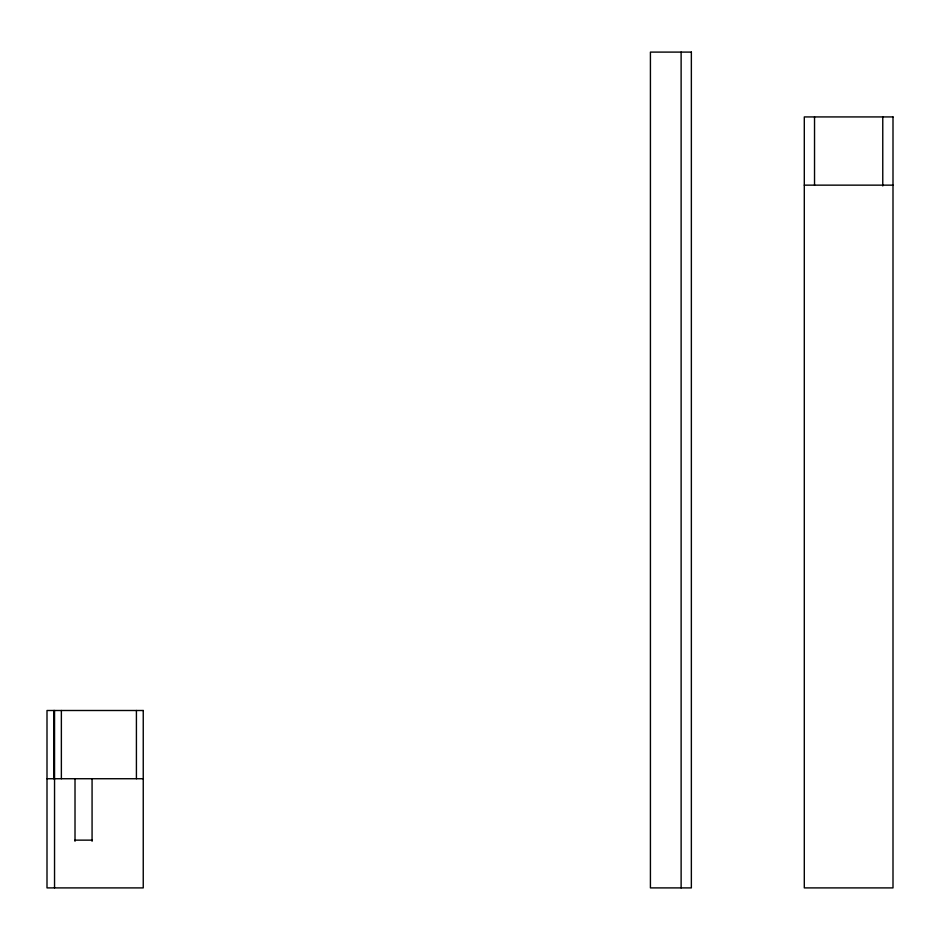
<?xml version="1.0" encoding="UTF-8"?>
<svg xmlns="http://www.w3.org/2000/svg" width="940" height="940" viewBox="0 0 940 940"><rect width="100%" height="100%" fill="white"/><g stroke="black" fill="none" stroke-linecap="round" stroke-linejoin="round"><path stroke-width="1.41" d="M804.299 185.145L893 185.145M47 778.731L54.309 778.731M54.544 778.731L143.244 778.731M75.012 840.137L92.073 840.137M882.766 116.924L882.766 185.944M814.534 116.924L814.534 185.145M681.124 52.1L681.124 887.9M136.417 710.499L136.417 778.731M92.073 778.731L92.073 841.253M75.012 778.731L75.012 841.253M61.37 710.499L61.37 778.731M54.544 710.499L54.544 887.9M53.827 710.499L53.827 778.731M691.358 52.1L650.421 52.1L650.421 887.9L691.358 887.9L691.358 52.1M893 116.924L804.299 116.924L804.299 887.9L893 887.9L893 116.924M143.244 710.499L47 710.499L47 887.9L143.244 887.9L143.244 710.499"/></g></svg>
